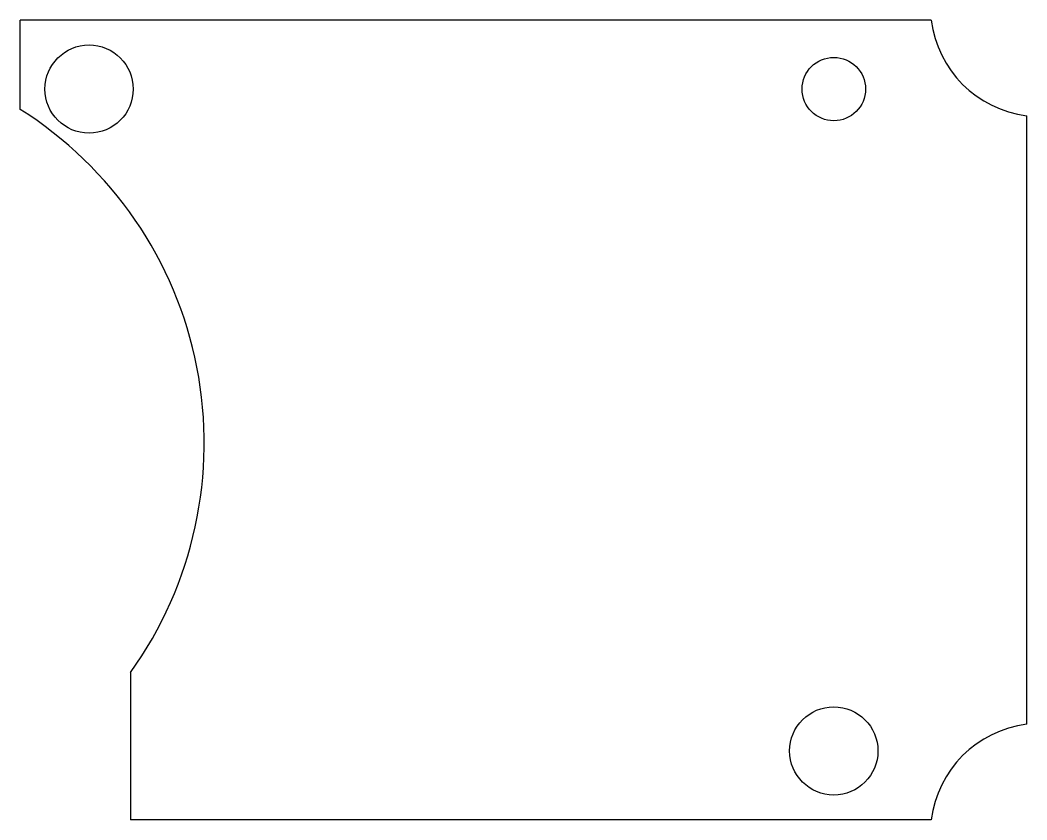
# Model space of a CAD drawing. Extents: x 0 to 36.5, y 0 to 29.
import ezdxf

# ---------------------------------------------------------------- set-up
doc = ezdxf.new("R2010")
doc.units = 0
doc.header["$MEASUREMENT"] = 0
doc.layers.add('VISIBLE', color=7, linetype='CONTINUOUS')

msp = doc.modelspace()

# ---------------------------------------------------------------- linework, layer by layer
at = {"layer": 'VISIBLE'}
for p, q in [((33.031, 29), (0, 29)), ((0, 25.764), (0, 29)), ((36.5, 3.469), (36.5, 25.531)), ((4, 5.339), (4, 0)), ((33.031, 0), (4, 0))]:
    msp.add_line(p, q, dxfattribs=at)
for centre, radius in [((2.5, 26.5), 1.6), ((29.5, 26.5), 1.15), ((29.5, 2.5), 1.6)]:
    msp.add_circle(centre, radius, dxfattribs=at)
for centre, radius, start, end in [((37, 29.5), 4, 187.1808, 262.8192), ((-7.625, 13.667), 14.3, 324.3833, 57.7774), ((37, -0.5), 4, 97.1808, 172.8192)]:
    msp.add_arc(centre, radius, start, end, dxfattribs=at)

doc.saveas('drawing.dxf')
